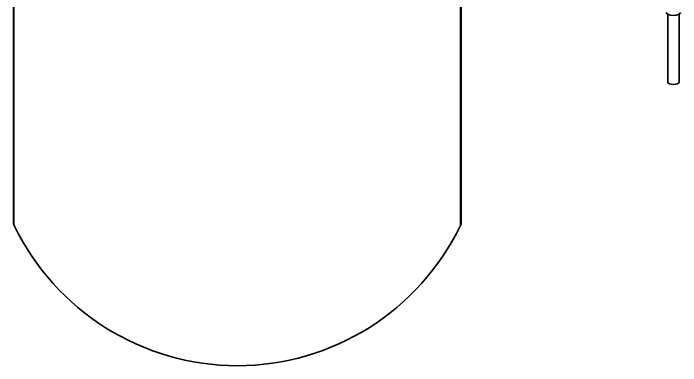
# Model space of a CAD drawing. Extents: x 1 to 297, y 1 to 210.
# Drawn here: x 133.09 to 169.89, y 68.81 to 88.24 of the extents above; entities that cross this region are included whole.
import ezdxf

# ---------------------------------------------------------------- set-up
doc = ezdxf.new("R2010")
doc.units = 0

msp = doc.modelspace()

# ---------------------------------------------------------------- linework, layer by layer
at = {"color": 7, "lineweight": 35}
for p, q in [((133.092, 77.102), (133.092, 155.709)), ((157.792, 77.102), (157.792, 155.709))]:
    msp.add_line(p, q, dxfattribs=at)
at = {"color": 7, "lineweight": 13}
for p, q in [((133.142, 76.887), (133.142, 155.899)), ((157.742, 76.887), (157.742, 155.899))]:
    msp.add_line(p, q, dxfattribs=at)
at = {"color": 7, "lineweight": 35, "ltscale": 0.278804}
msp.add_line((133.092, 93.056), (133.092, 81.904), dxfattribs=at)
at = {"color": 7, "lineweight": 35, "ltscale": 0.082789}
msp.add_line((169.18, 88.187), (169.18, 84.875), dxfattribs=at)
at = {"color": 7, "lineweight": 35, "ltscale": 0.093452}
for p, q in [((169.18, 88.187), (169.18, 84.449)), ((169.805, 88.187), (169.805, 84.449))]:
    msp.add_line(p, q, dxfattribs=at)
at = {"color": 7, "lineweight": 35, "ltscale": 0.128691}
msp.add_line((133.092, 76.757), (133.092, 81.904), dxfattribs=at)
at = {"color": 7, "lineweight": 35, "ltscale": 0.008643}
for p, q in [((133.092, 76.757), (133.092, 77.102)), ((157.792, 76.757), (157.792, 77.102))]:
    msp.add_line(p, q, dxfattribs=at)
at = {"color": 7, "lineweight": 13, "ltscale": 0.008687}
for p, q in [((133.142, 76.54), (133.142, 76.887)), ((157.742, 76.54), (157.742, 76.887))]:
    msp.add_line(p, q, dxfattribs=at)
at = {"color": 7, "lineweight": 35}
for centre, radius, start, end in [((133.592, 76.757), 0.5, 180, 205.684), ((157.292, 76.757), 0.5, 334.316, 360), ((145.442, 82.455), 13.649, 205.684, 270), ((145.442, 82.455), 13.649, 270, 334.316)]:
    msp.add_arc(centre, radius, start, end, dxfattribs=at)
for centre, major_axis in [((169.492, 88.293), (0.4, 0)), ((169.492, 84.449), (0.312, 0))]:
    msp.add_ellipse(centre, major_axis=major_axis, ratio=0.4265, start_param=3.141593, end_param=6.283185, dxfattribs=at)

doc.saveas('drawing.dxf')
